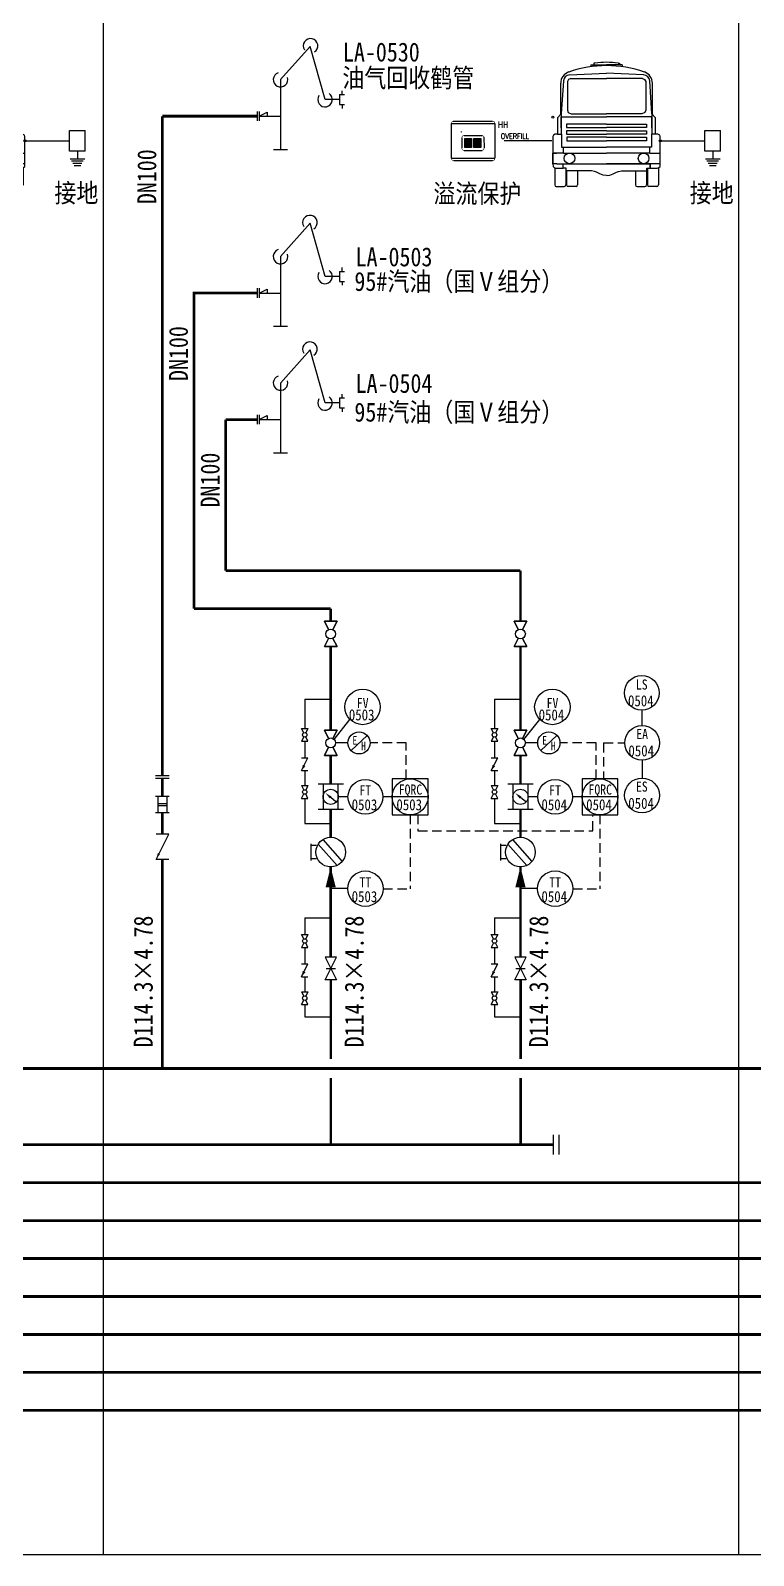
# Model space of a CAD drawing. Header units: millimetres. Extents: x 36820 to 41163, y -3485 to -2358.
# Drawn here: x 39810.1 to 39924.4, y -2783.3 to -2542.2 of the extents above; entities that cross this region are included whole.
import ezdxf
from ezdxf.enums import TextEntityAlignment as Align

# ---------------------------------------------------------------- set-up
doc = ezdxf.new("R2010")
doc.units = ezdxf.units.MM
doc.header["$LTSCALE"] = 6
doc.linetypes.add('DASHDOT', pattern=[1, 0.5, -0.25, 0, -0.25])
doc.linetypes.add('HIDDEN', pattern=[0.375, 0.25, -0.125])
for name, color, linetype in [('bc', 7, 'Continuous'), ('BZC', 7, 'Continuous'), ('DEVICE', 4, 'Continuous'), ('MAINLINE', 3, 'Continuous'), ('SBC', 6, 'Continuous'), ('T-SYMBOLS_EX', 1, 'Continuous'), ('T-TEXT', 3, 'Continuous'), ('VCL_MaR_MO', 9, 'Continuous')]:
    doc.layers.add(name, color=color, linetype=linetype)
doc.styles.add('HZTXT', font='', dxfattribs={"width": 0.8})
doc.styles.add('NORMAL', font='simplex')
doc.styles.add('ROMANS', font='romans.shx', dxfattribs={"width": 0.8, "height": 2.5})
doc.styles.get("Standard").update_dxf_attribs({"font": ''})
doc.styles.get('HZTXT').set_extended_font_data('NSimSun')
doc.styles.get('Standard').set_extended_font_data('NSimSun')
pattern_1 = [(0, (708.82753, -477.49683), (0.238125, 0.1374815), [0.15875, -0.3175]), (120, (708.82753, -477.49683), (-0.238124972, 0.13748155), [0.15875, -0.3175]), (60, (708.82753, -477.49683), (2.8e-08, 0.27496305), [-0.3175, 0.15875])]

# ---------------------------------------------------------------- blocks, each defined once
blk = doc.blocks.new('AC_2')
at = {"layer": 'T-SYMBOLS_EX'}
for p, q in [((10.95, 38.96), (10.57, 38.96)), ((10.57, 38.96), (10.57, 38.45)), ((18.34, 38.96), (18.72, 38.96)), ((18.72, 38.96), (18.72, 38.45)), ((2.64, 33.85), (2.26, 33.17)), ((3.31, 34.13), (2.64, 33.85)), ((2.92, 35.26), (14.64, 35.79)), ((3.31, 34.13), (14.64, 34.13)), ((9.68, 38.45), (14.64, 38.45)), ((9.68, 38.45), (9.68, 37.86)), ((19.61, 38.45), (14.64, 38.45)), ((26.37, 35.26), (14.64, 35.79)), ((25.98, 34.13), (14.64, 34.13)), ((19.61, 38.45), (19.61, 37.86)), ((25.98, 34.13), (26.65, 33.85)), ((26.65, 33.85), (27.03, 33.17)), ((0.15, 22.75), (0.15, 32.62)), ((1.01, 33.39), (0.33, 22.95)), ((2.26, 33.17), (2.26, 24.11)), ((27.03, 33.17), (27.03, 24.11)), ((28.95, 22.95), (28.28, 33.39)), ((29.14, 22.75), (29.14, 32.62)), ((0.33, 22.95), (-0.82, 21.71)), ((-0.82, 21.71), (-0.82, 16.52)), ((0.33, 22.95), (0.33, 16.52)), ((0.33, 21.99), (14.64, 21.99)), ((0.33, 18.5), (0.33, 21.99)), ((14.64, 19.69), (1.97, 19.69)), ((1.97, 19.69), (1.97, 18.63)), ((2.26, 24.11), (2.54, 23.43)), ((2.54, 23.43), (3.5, 22.95)), ((3.5, 22.95), (14.64, 22.95)), ((25.79, 22.95), (14.64, 22.95)), ((28.95, 21.99), (14.64, 21.99)), ((14.64, 19.69), (27.32, 19.69)), ((26.75, 23.43), (25.79, 22.95)), ((27.03, 24.11), (26.75, 23.43)), ((27.32, 19.69), (27.32, 18.63)), ((30.11, 21.71), (28.95, 22.95)), ((28.95, 22.95), (28.95, 16.52)), ((28.95, 18.5), (28.95, 21.99)), ((30.11, 16.52), (30.11, 21.71)), ((-2.16, 16.23), (-2.36, 15.75)), ((-2.36, 15.75), (-2.36, 7.11)), ((-1.59, 16.52), (-2.16, 16.23)), ((-0.82, 16.52), (-1.59, 16.52)), ((-0.82, 16.52), (0.43, 16.52)), ((0.43, 16.52), (0.43, 12.39)), ((1.97, 18.63), (14.64, 18.63)), ((14.64, 17.58), (1.97, 17.58)), ((1.97, 17.58), (1.97, 16.52)), ((1.97, 16.52), (14.64, 16.52)), ((14.64, 15.56), (2.06, 15.56)), ((2.06, 15.56), (2.06, 14.41)), ((27.32, 18.63), (14.64, 18.63)), ((14.64, 17.58), (27.32, 17.58)), ((27.32, 16.52), (14.64, 16.52)), ((14.64, 15.56), (27.23, 15.56)), ((27.23, 15.56), (27.23, 14.41)), ((27.32, 17.58), (27.32, 16.52)), ((30.11, 16.52), (28.86, 16.52)), ((28.86, 16.52), (28.86, 12.39)), ((30.88, 16.52), (30.11, 16.52)), ((31.45, 16.23), (30.88, 16.52)), ((31.64, 15.75), (31.45, 16.23)), ((31.64, 7.11), (31.64, 15.75)), ((1.01, 10.57), (-2.36, 10.57)), ((-2.36, 7.2), (-2.36, 10.57)), ((-2.36, 10.57), (-1.22, 10.57)), ((0.43, 12.39), (14.64, 12.39)), ((1.01, 10.57), (1.01, 12.39)), ((1.01, 10.57), (14.64, 10.57)), ((2.06, 14.41), (14.64, 14.41)), ((27.23, 14.41), (14.64, 14.41)), ((28.86, 12.39), (14.64, 12.39)), ((28.28, 10.57), (14.64, 10.57)), ((28.28, 10.57), (28.28, 12.39)), ((28.28, 10.57), (31.64, 10.57)), ((-1.11, 7.2), (-2.36, 7.2)), ((-2.36, 7.11), (-2.26, 6.34)), ((-2.26, 6.34), (-1.87, 5.96)), ((-1.87, 5.96), (-1.39, 5.76)), ((-1.75, 5.9), (-1.75, 0.5)), ((-1.39, 5.76), (0.91, 5.76)), ((-1.11, 7.2), (0.91, 7.2)), ((0.91, 5.76), (0.91, 7.2)), ((0.91, 7.2), (28.38, 7.2)), ((0.91, 5.76), (0.91, 7.2)), ((0.91, 7.2), (14.64, 7.2)), ((1.87, 5.76), (0.91, 5.76)), ((1.75, 5.76), (1.75, 0.5)), ((1.87, 4.99), (1.87, 5.76)), ((9.89, 4.99), (1.87, 4.99)), ((2, 4.99), (2, 0.5)), ((5.49, 4.99), (5.49, 0.5)), ((10.85, 4.75), (9.89, 4.99)), ((28.38, 7.2), (14.64, 7.2)), ((18.44, 4.75), (19.4, 4.99)), ((19.4, 4.99), (27.42, 4.99)), ((23.8, 4.99), (23.8, 0.5)), ((27.29, 4.99), (27.29, 0.5)), ((27.42, 4.99), (27.42, 5.76)), ((27.42, 5.76), (28.38, 5.76)), ((27.54, 5.76), (27.54, 0.5)), ((28.38, 7.2), (28.38, 5.76)), ((28.38, 5.76), (28.38, 7.2)), ((31.64, 7.2), (28.38, 7.2)), ((28.38, 5.76), (30.68, 5.76)), ((30.68, 5.76), (31.16, 5.96)), ((31.04, 5.9), (31.04, 0.5)), ((31.16, 5.96), (31.55, 6.34)), ((31.55, 6.34), (31.64, 7.11)), ((-1.24, 0), (1.24, 0)), ((4.99, 0), (2.5, 0)), ((11.48, 4.51), (10.85, 4.75)), ((12.53, 3.94), (11.48, 4.51)), ((13.59, 3.6), (12.53, 3.94)), ((14.64, 3.51), (13.59, 3.6)), ((14.64, 3.51), (15.7, 3.6)), ((15.7, 3.6), (16.76, 3.94)), ((16.76, 3.94), (17.81, 4.51)), ((17.81, 4.51), (18.44, 4.75)), ((24.3, 0), (26.79, 0)), ((30.53, 0), (28.05, 0))]:
    blk.add_line(p, q, dxfattribs=at)
for centre in [(2.92, 8.88), (26.37, 8.88)]:
    blk.add_circle(centre, 1.68, dxfattribs=at)
for centre, radius, start, end in [((15.92, 2.73), 36.56, 91.9924, 97.8), ((13.37, 2.73), 36.56, 82.2, 88.0076), ((3.93, 32.62), 3.78, 109.0821, 180), ((3.01, 33.26), 2, 92.5957, 176.2875), ((14.64, 1.64), 36.56, 90, 109.0821), ((14.64, 1.64), 36.56, 70.9179, 90), ((26.28, 33.26), 2, 3.7125, 87.4043), ((25.36, 32.62), 3.78, 0, 70.9179), ((-1.24, 0.5), 0.504, 180, 270), ((1.24, 0.5), 0.504, 270, 0), ((2.5, 0.5), 0.504, 180, 270), ((4.99, 0.5), 0.504, 270, 0), ((24.3, 0.5), 0.504, 180, 270), ((26.79, 0.5), 0.504, 270, 0), ((28.05, 0.5), 0.504, 180, 270), ((30.53, 0.5), 0.504, 270, 0)]:
    blk.add_arc(centre, radius, start, end, dxfattribs=at)
blk = doc.blocks.new('A$C410379D9')
at = {"layer": 'VCL_MaR_MO'}
h = blk.add_hatch(dxfattribs=at)
h.set_pattern_fill('HONEY', color=256, scale=0.05, style=0)
h.set_pattern_definition(pattern_1)
h.paths.add_polyline_path([(4.33, 7.11), (4.33, 4.29), (6.46, 4.29), (6.46, 7.11)])
h = blk.add_hatch(dxfattribs=at)
h.set_pattern_fill('HONEY', color=256, scale=0.05, style=0)
h.set_pattern_definition(pattern_1)
h.paths.add_polyline_path([(7.22, 4.29), (9.35, 4.29), (9.35, 7.11), (7.22, 7.11)])
for p, q in [((0.1, 0.88), (0.1, 11.83)), ((0.1, 11.83), (13.83, 11.83)), ((0.7, 12.62), (13.04, 12.62)), ((13.83, 11.83), (13.83, 0.88)), ((3.38, 7.29), (3.38, 4.13)), ((4.16, 8.07), (9.82, 8.06)), ((10.39, 7.55), (10.43, 4.13)), ((0.1, 0.88), (13.83, 0.88)), ((13.04, 0.1), (0.88, 0.1)), ((4.16, 3.34), (9.82, 3.36))]:
    blk.add_line(p, q, dxfattribs=at)
at = {"layer": 'VCL_MaR_MO', "const_width": 0.196}
for points in [[(0.88, 12.62), (0.84, 12.62), (0.81, 12.61), (0.77, 12.61), (0.73, 12.6), (0.69, 12.59), (0.65, 12.58), (0.62, 12.57), (0.58, 12.56), (0.55, 12.54), (0.51, 12.53), (0.48, 12.51), (0.45, 12.49), (0.41, 12.46), (0.38, 12.44), (0.36, 12.41), (0.33, 12.39), (0.3, 12.36), (0.28, 12.33), (0.25, 12.3), (0.23, 12.27), (0.21, 12.24), (0.19, 12.2), (0.17, 12.17), (0.16, 12.13), (0.14, 12.1), (0.13, 12.06), (0.12, 12.02), (0.11, 11.99), (0.11, 11.95), (0.1, 11.91), (0.1, 11.87), (0.1, 11.83)], [(13.83, 11.83), (13.83, 11.87), (13.82, 11.91), (13.82, 11.95), (13.81, 11.99), (13.8, 12.02), (13.79, 12.06), (13.78, 12.1), (13.77, 12.13), (13.75, 12.17), (13.73, 12.2), (13.72, 12.24), (13.69, 12.27), (13.67, 12.3), (13.65, 12.33), (13.62, 12.36), (13.6, 12.39), (13.57, 12.41), (13.54, 12.44), (13.51, 12.46), (13.48, 12.49), (13.45, 12.51), (13.41, 12.53), (13.38, 12.54), (13.34, 12.56), (13.31, 12.57), (13.27, 12.58), (13.23, 12.59), (13.2, 12.6), (13.16, 12.61), (13.12, 12.61), (13.08, 12.62), (13.04, 12.62)], [(4.16, 8.07), (4.12, 8.07), (4.08, 8.07), (4.05, 8.07), (4.01, 8.06), (3.97, 8.05), (3.93, 8.04), (3.9, 8.03), (3.86, 8.01), (3.83, 8), (3.79, 7.98), (3.76, 7.96), (3.73, 7.94), (3.69, 7.92), (3.66, 7.9), (3.64, 7.87), (3.61, 7.84), (3.58, 7.82), (3.56, 7.79), (3.53, 7.76), (3.51, 7.73), (3.49, 7.69), (3.47, 7.66), (3.45, 7.62), (3.44, 7.59), (3.42, 7.55), (3.41, 7.52), (3.4, 7.48), (3.39, 7.44), (3.39, 7.4), (3.38, 7.37), (3.38, 7.33), (3.38, 7.29)], [(10.43, 7.29), (10.43, 7.33), (10.43, 7.37), (10.42, 7.41), (10.42, 7.44), (10.41, 7.48), (10.4, 7.52), (10.39, 7.55), (10.37, 7.59), (10.36, 7.63), (10.34, 7.66), (10.32, 7.69), (10.3, 7.73), (10.28, 7.76), (10.25, 7.79), (10.23, 7.82), (10.2, 7.84), (10.17, 7.87), (10.15, 7.9), (10.12, 7.92), (10.08, 7.94), (10.05, 7.96), (10.02, 7.98), (9.98, 8), (9.95, 8.01), (9.91, 8.03), (9.88, 8.04), (9.84, 8.05), (9.8, 8.06), (9.76, 8.07), (9.72, 8.07), (9.69, 8.07), (9.65, 8.07)], [(0.1, 0.88), (0.1, 0.84), (0.1, 0.81), (0.11, 0.77), (0.11, 0.73), (0.12, 0.69), (0.13, 0.65), (0.14, 0.62), (0.16, 0.58), (0.17, 0.55), (0.19, 0.51), (0.21, 0.48), (0.23, 0.45), (0.25, 0.41), (0.28, 0.38), (0.3, 0.36), (0.33, 0.33), (0.36, 0.3), (0.38, 0.28), (0.41, 0.25), (0.45, 0.23), (0.48, 0.21), (0.51, 0.19), (0.55, 0.17), (0.58, 0.16), (0.62, 0.14), (0.65, 0.13), (0.69, 0.12), (0.73, 0.11), (0.77, 0.11), (0.81, 0.1), (0.84, 0.1), (0.88, 0.1)], [(4.16, 3.34), (4.12, 3.34), (4.08, 3.35), (4.05, 3.35), (4.01, 3.36), (3.97, 3.37), (3.93, 3.38), (3.9, 3.39), (3.86, 3.4), (3.83, 3.42), (3.79, 3.44), (3.76, 3.45), (3.73, 3.48), (3.69, 3.5), (3.66, 3.52), (3.64, 3.55), (3.61, 3.57), (3.58, 3.6), (3.56, 3.63), (3.53, 3.66), (3.51, 3.69), (3.49, 3.72), (3.47, 3.76), (3.45, 3.79), (3.44, 3.83), (3.42, 3.86), (3.41, 3.9), (3.4, 3.94), (3.39, 3.97), (3.39, 4.01), (3.38, 4.05), (3.38, 4.09), (3.38, 4.13)], [(10.43, 4.13), (10.43, 4.09), (10.43, 4.05), (10.42, 4.01), (10.42, 3.97), (10.41, 3.94), (10.4, 3.9), (10.39, 3.86), (10.37, 3.83), (10.36, 3.79), (10.34, 3.76), (10.32, 3.72), (10.3, 3.69), (10.28, 3.66), (10.25, 3.63), (10.23, 3.6), (10.2, 3.57), (10.17, 3.55), (10.15, 3.52), (10.12, 3.5), (10.08, 3.47), (10.05, 3.45), (10.02, 3.43), (9.98, 3.42), (9.95, 3.4), (9.91, 3.39), (9.88, 3.38), (9.84, 3.37), (9.8, 3.36), (9.76, 3.35), (9.72, 3.35), (9.69, 3.34), (9.65, 3.34)], [(13.04, 0.1), (13.08, 0.1), (13.12, 0.1), (13.16, 0.11), (13.2, 0.11), (13.23, 0.12), (13.27, 0.13), (13.31, 0.14), (13.34, 0.16), (13.38, 0.17), (13.41, 0.19), (13.45, 0.21), (13.48, 0.23), (13.51, 0.25), (13.54, 0.28), (13.57, 0.3), (13.6, 0.33), (13.62, 0.36), (13.65, 0.38), (13.67, 0.41), (13.69, 0.45), (13.72, 0.48), (13.73, 0.51), (13.75, 0.55), (13.77, 0.58), (13.78, 0.62), (13.79, 0.65), (13.8, 0.69), (13.81, 0.73), (13.82, 0.77), (13.82, 0.81), (13.83, 0.84), (13.83, 0.88)]]:
    blk.add_lwpolyline(points, dxfattribs=at)
at = {"layer": 'VCL_MaR_MO'}
for points in [[(4.33, 7.11), (6.46, 7.11), (6.46, 4.29), (4.33, 4.29)], [(7.22, 7.11), (9.35, 7.11), (9.35, 4.29), (7.22, 4.29)]]:
    blk.add_lwpolyline(points, close=True, dxfattribs=at)
at = {"layer": 'VCL_MaR_MO', "style": 'NORMAL', "width": 0.8}
blk.add_text('.', height=1.68, dxfattribs=at).set_placement((2.89, 9.14))
blk = doc.blocks.new('ffff')
at = {"layer": 'VCL_MaR_MO'}
for p, q in [((6676.55, -1641.97), (6676.55, -1638.71)), ((6676.55, -1638.71), (6679, -1638.71)), ((6679, -1641.97), (6679, -1638.71)), ((6679, -1641.97), (6676.55, -1641.97)), ((6676.61, -1643.15), (6678.94, -1643.15)), ((6676.84, -1643.51), (6678.71, -1643.51)), ((6677.07, -1643.87), (6678.48, -1643.87)), ((6677.24, -1644.23), (6678.31, -1644.23)), ((6677.77, -1641.97), (6677.77, -1643.15))]:
    blk.add_line(p, q, dxfattribs=at)
at = {"layer": 'VCL_MaR_MO', "linetype": 'HIDDEN', "ltscale": 5}
for p, q in [((6652.33, -1640.34), (6643.33, -1640.34)), ((6669.65, -1640.34), (6676.55, -1640.34))]:
    blk.add_line(p, q, dxfattribs=at)
at = {"layer": 'VCL_MaR_MO'}
blk.add_circle((6669.49, -1640.34), 0.16, dxfattribs=at)
at = {"layer": 'T-SYMBOLS_EX', "xscale": 0.5, "yscale": 0.5, "zscale": 0.5}
blk.add_blockref('AC_2', (6653.67, -1647.54), dxfattribs=at)
at = {"layer": 'T-TEXT', "xscale": 0.5, "yscale": 0.5, "zscale": 0.5}
blk.add_blockref('A$C410379D9', (6636.42, -1643.52), dxfattribs=at)
at = {"layer": 'BZC', "color": 3, "style": 'HZTXT', "width": 0.85}
for s, p in [('接地', (6677.61, -1650.06)), ('溢流保护', (6640.58, -1650.17))]:
    blk.add_text(s, height=3, dxfattribs=at).set_placement(p, align=Align.CENTER)
at = {"layer": 'VCL_MaR_MO'}
for s, height, style, width, p in [('HH', 1, 'ROMANS', 0.85, (6643.84, -1638.28)), ('OVERFILL', 0.84, 'NORMAL', 0.8, (6644.28, -1640.01))]:
    blk.add_text(s, height=height, dxfattribs=dict(at, style=style, width=width)).set_placement(p)

msp = doc.modelspace()

# ---------------------------------------------------------------- linework, layer by layer
at = {"color": 11}
for p, q in [((39849.609, -2577.971), (39854.279, -2572.706)), ((39856.65, -2581.122), (39854.279, -2572.706)), ((39849.609, -2577.971), (39849.609, -2589.002)), ((39859.349, -2580.322), (39859.349, -2579.722)), ((39858.949, -2581.122), (39856.65, -2581.122)), ((39858.949, -2580.322), (39858.949, -2581.922)), ((39858.949, -2580.322), (39859.749, -2580.322)), ((39858.949, -2581.922), (39859.749, -2581.922)), ((39859.349, -2581.922), (39859.349, -2582.522)), ((39845.934, -2583.002), (39845.934, -2584.502)), ((39846.234, -2583.002), (39846.234, -2584.502)), ((39846.234, -2583.752), (39847.484, -2583.127)), ((39846.234, -2583.752), (39849.609, -2583.752)), ((39847.484, -2583.127), (39847.484, -2583.752)), ((39848.484, -2589.002), (39850.734, -2589.002)), ((39849.609, -2597.971), (39854.279, -2592.706)), ((39856.65, -2601.122), (39854.279, -2592.706)), ((39849.609, -2597.971), (39849.609, -2609.002)), ((39858.949, -2601.122), (39856.65, -2601.122)), ((39858.949, -2600.322), (39858.949, -2601.922)), ((39858.949, -2600.322), (39859.749, -2600.322)), ((39859.349, -2600.322), (39859.349, -2599.722)), ((39845.934, -2603.002), (39845.934, -2604.502)), ((39846.234, -2603.002), (39846.234, -2604.502)), ((39846.234, -2603.752), (39847.484, -2603.127)), ((39846.234, -2603.752), (39849.609, -2603.752)), ((39847.484, -2603.127), (39847.484, -2603.752)), ((39858.949, -2601.922), (39859.749, -2601.922)), ((39859.349, -2601.922), (39859.349, -2602.522)), ((39848.484, -2609.002), (39850.734, -2609.002))]:
    msp.add_line(p, q, dxfattribs=at)
at = {"color": 7, "lineweight": -3}
for p, q in [((39856.54, -2635.647), (39858.54, -2635.647)), ((39858.54, -2635.647), (39856.54, -2635.647)), ((39856.54, -2635.647), (39858.54, -2635.647)), ((39857.192, -2636.951), (39856.54, -2635.647)), ((39856.54, -2635.647), (39857.192, -2636.951)), ((39857.192, -2636.951), (39856.54, -2635.647)), ((39858.54, -2635.647), (39857.888, -2636.951)), ((39857.888, -2636.951), (39858.54, -2635.647)), ((39858.54, -2635.647), (39857.888, -2636.951)), ((39886.54, -2635.647), (39888.54, -2635.647)), ((39888.54, -2635.647), (39886.54, -2635.647)), ((39886.54, -2635.647), (39888.54, -2635.647)), ((39887.192, -2636.951), (39886.54, -2635.647)), ((39886.54, -2635.647), (39887.192, -2636.951)), ((39887.192, -2636.951), (39886.54, -2635.647)), ((39888.54, -2635.647), (39887.888, -2636.951)), ((39887.888, -2636.951), (39888.54, -2635.647)), ((39888.54, -2635.647), (39887.888, -2636.951)), ((39857.192, -2638.344), (39856.54, -2639.647)), ((39857.192, -2638.344), (39856.54, -2639.647)), ((39856.54, -2639.647), (39857.192, -2638.344)), ((39856.54, -2639.647), (39858.54, -2639.647)), ((39858.54, -2639.647), (39856.54, -2639.647)), ((39856.54, -2639.647), (39858.54, -2639.647)), ((39858.54, -2639.647), (39857.888, -2638.344)), ((39858.54, -2639.647), (39857.888, -2638.344)), ((39857.888, -2638.344), (39858.54, -2639.647)), ((39887.192, -2638.344), (39886.54, -2639.647)), ((39887.192, -2638.344), (39886.54, -2639.647)), ((39886.54, -2639.647), (39887.192, -2638.344)), ((39886.54, -2639.647), (39888.54, -2639.647)), ((39888.54, -2639.647), (39886.54, -2639.647)), ((39886.54, -2639.647), (39888.54, -2639.647)), ((39888.54, -2639.647), (39887.888, -2638.344)), ((39888.54, -2639.647), (39887.888, -2638.344)), ((39887.888, -2638.344), (39888.54, -2639.647)), ((39906.778, -2652.122), (39906.778, -2649.71)), ((39856.54, -2652.872), (39858.54, -2652.872)), ((39858.54, -2652.872), (39856.54, -2652.872)), ((39856.54, -2652.872), (39858.54, -2652.872)), ((39857.192, -2654.175), (39856.54, -2652.872)), ((39856.54, -2652.872), (39857.192, -2654.175)), ((39857.192, -2654.175), (39856.54, -2652.872)), ((39858.54, -2652.872), (39857.888, -2654.175)), ((39857.888, -2654.175), (39858.54, -2652.872)), ((39858.54, -2652.872), (39857.888, -2654.175)), ((39860.768, -2656.053), (39863.29, -2653.69)), ((39886.54, -2652.872), (39888.54, -2652.872)), ((39888.54, -2652.872), (39886.54, -2652.872)), ((39886.54, -2652.872), (39888.54, -2652.872)), ((39887.192, -2654.175), (39886.54, -2652.872)), ((39886.54, -2652.872), (39887.192, -2654.175)), ((39887.192, -2654.175), (39886.54, -2652.872)), ((39888.54, -2652.872), (39887.888, -2654.175)), ((39887.888, -2654.175), (39888.54, -2652.872)), ((39888.54, -2652.872), (39887.888, -2654.175)), ((39890.768, -2656.053), (39893.29, -2653.69)), ((39857.192, -2655.568), (39856.54, -2656.872)), ((39857.192, -2655.568), (39856.54, -2656.872)), ((39856.54, -2656.872), (39857.192, -2655.568)), ((39856.54, -2656.872), (39858.54, -2656.872)), ((39858.54, -2656.872), (39856.54, -2656.872)), ((39856.54, -2656.872), (39858.54, -2656.872)), ((39858.54, -2656.872), (39857.888, -2655.568)), ((39858.54, -2656.872), (39857.888, -2655.568)), ((39857.888, -2655.568), (39858.54, -2656.872)), ((39860.277, -2654.872), (39858.318, -2654.872)), ((39887.192, -2655.568), (39886.54, -2656.872)), ((39887.192, -2655.568), (39886.54, -2656.872)), ((39886.54, -2656.872), (39887.192, -2655.568)), ((39886.54, -2656.872), (39888.54, -2656.872)), ((39888.54, -2656.872), (39886.54, -2656.872)), ((39886.54, -2656.872), (39888.54, -2656.872)), ((39888.54, -2656.872), (39887.888, -2655.568)), ((39888.54, -2656.872), (39887.888, -2655.568)), ((39887.888, -2655.568), (39888.54, -2656.872)), ((39890.277, -2654.872), (39888.318, -2654.872)), ((39906.757, -2657.621), (39906.757, -2660.44)), ((39860.278, -2663.398), (39858.733, -2663.398)), ((39890.278, -2663.398), (39888.733, -2663.398))]:
    msp.add_line(p, q, dxfattribs=at)
at = {"lineweight": -3}
for p, q in [((39858.085, -2654.316), (39860.582, -2651.144)), ((39888.085, -2654.316), (39890.582, -2651.144)), ((39867.269, -2663.398), (39865.777, -2663.398)), ((39897.269, -2663.398), (39895.777, -2663.398))]:
    msp.add_line(p, q, dxfattribs=at)
at = {"linetype": 'HIDDEN'}
for p, q in [((39869.494, -2654.872), (39863.781, -2654.872)), ((39869.494, -2660.567), (39869.494, -2654.872)), ((39899.494, -2654.872), (39893.781, -2654.872)), ((39899.494, -2660.567), (39899.494, -2654.872)), ((39900.674, -2654.872), (39900.674, -2660.567)), ((39900.674, -2654.872), (39904.028, -2654.872)), ((39870.1, -2666.23), (39870.1, -2677.915)), ((39871.325, -2666.23), (39871.325, -2668.761)), ((39898.968, -2668.761), (39898.968, -2666.23)), ((39900.1, -2666.23), (39900.1, -2677.915)), ((39871.325, -2668.761), (39898.968, -2668.761)), ((39865.827, -2677.915), (39870.1, -2677.915)), ((39895.827, -2677.915), (39900.1, -2677.915))]:
    msp.add_line(p, q, dxfattribs=at)
at = {"color": 7}
for p, q in [((39832.016, -2660.078), (39829.856, -2660.078)), ((39832.016, -2660.478), (39829.856, -2660.478)), ((39832.016, -2663.352), (39829.856, -2663.352)), ((39830.216, -2663.352), (39830.216, -2665.872)), ((39831.656, -2663.352), (39831.656, -2665.872)), ((39829.856, -2665.872), (39832.016, -2665.872))]:
    msp.add_line(p, q, dxfattribs=at)
for p, q in [((39830.216, -2664.452), (39831.656, -2664.452)), ((39830.216, -2664.772), (39831.656, -2664.772)), ((39854.39, -2670.815), (39854.39, -2673.455)), ((39855.295, -2671.068), (39854.39, -2671.068)), ((39855.567, -2670.873), (39858.565, -2674.242)), ((39856.289, -2670.154), (39859.362, -2673.608)), ((39884.39, -2670.815), (39884.39, -2673.455)), ((39885.295, -2671.068), (39884.39, -2671.068)), ((39885.567, -2670.873), (39888.565, -2674.242)), ((39886.289, -2670.154), (39889.362, -2673.608)), ((39855.295, -2673.202), (39854.39, -2673.202)), ((39885.295, -2673.202), (39884.39, -2673.202))]:
    msp.add_line(p, q)
at = {"color": 5}
for p, q in [((39829.936, -2673.29), (39831.936, -2669.29)), ((39831.936, -2669.29), (39829.936, -2669.29)), ((39831.936, -2673.29), (39829.936, -2673.29))]:
    msp.add_line(p, q, dxfattribs=at)
at = {"color": 7, "linetype": 'Continuous', "lineweight": -3}
for p, q in [((39860.227, -2677.914), (39857.533, -2677.913)), ((39890.227, -2677.914), (39887.533, -2677.913))]:
    msp.add_line(p, q, dxfattribs=at)
at = {"linetype": 'DASHDOT', "ltscale": 3, "const_width": 0.24}
for points in [[(39701.433, -2534.844), (39821.595, -2534.844), (39821.595, -2783.22), (39701.433, -2783.22)], [(39821.595, -2534.844), (39922.025, -2534.844), (39922.025, -2783.22), (39821.595, -2783.22)], [(39922.025, -2534.844), (40022.456, -2534.844), (40022.456, -2783.22), (39922.025, -2783.22)]]:
    msp.add_lwpolyline(points, close=True, dxfattribs=at)
at = {"color": 11, "const_width": 0.4}
for points in [[(39835.934, -2633.64), (39835.934, -2583.752), (39845.934, -2583.752)], [(39840.934, -2627.64), (39840.934, -2603.752)], [(39840.934, -2603.752), (39845.934, -2603.752)], [(39840.934, -2627.64), (39887.54, -2627.64)], [(39887.54, -2635.647), (39887.54, -2627.64)], [(39835.934, -2633.64), (39857.54, -2633.64)], [(39857.54, -2635.647), (39857.54, -2633.64)], [(39857.54, -2652.872), (39857.54, -2639.647)], [(39887.54, -2652.872), (39887.54, -2639.647)], [(39857.541, -2661.398), (39857.54, -2656.872)], [(39887.541, -2661.398), (39887.54, -2656.872)], [(39857.541, -2669.792), (39857.541, -2665.398)], [(39887.541, -2669.792), (39887.541, -2665.398)], [(39857.541, -2688.72), (39857.541, -2674.478)], [(39887.541, -2688.72), (39887.541, -2674.478)], [(39857.567, -2692.326), (39857.567, -2704.841)], [(39887.566, -2692.326), (39887.566, -2704.841)], [(39857.567, -2707.841), (39857.567, -2718.39)], [(39887.566, -2707.841), (39887.566, -2718.39)]]:
    msp.add_lwpolyline(points, dxfattribs=at)
at = {"color": 7, "lineweight": -3}
for points in [[(39867.269, -2666.23), (39872.932, -2666.23), (39872.932, -2660.567), (39867.269, -2660.567)], [(39897.269, -2666.23), (39902.932, -2666.23), (39902.932, -2660.567), (39897.269, -2660.567)]]:
    msp.add_lwpolyline(points, close=True, dxfattribs=at)
for points in [[(39856.715, -2662.792, 0, 0.4, 0), (39857.541, -2663.5, 0.4, 0.4, 0)], [(39886.715, -2662.792, 0, 0.4, 0), (39887.541, -2663.5, 0.4, 0.4, 0)]]:
    msp.add_lwpolyline(points, format="xyseb")
at = {"color": 5}
msp.add_lwpolyline([(39829.936, -2673.29, 0, 0.384, 0), (39830.408, -2672.346, 0.384, 0.384, 0)], format="xyseb", dxfattribs=at)
at = {"color": 11}
for points in [[(39857.541, -2674.478, 0, 1.6, 0), (39857.541, -2677.678, 0.8, 0.8, 0)], [(39887.541, -2674.478, 0, 1.6, 0), (39887.541, -2677.678, 0.8, 0.8, 0)]]:
    msp.add_lwpolyline(points, format="xyseb", dxfattribs=at)
at = {"lineweight": -3}
for centre, radius in [((39857.54, -2637.647), 0.779), ((39887.54, -2637.647), 0.779), ((39906.71, -2646.962), 2.749), ((39862.585, -2649.187), 2.8), ((39892.585, -2649.187), 2.8), ((39857.54, -2654.872), 0.779), ((39887.54, -2654.872), 0.779), ((39906.778, -2654.872), 2.749), ((39863.027, -2663.398), 2.749), ((39893.027, -2663.398), 2.749), ((39906.757, -2663.172), 2.749), ((39863.027, -2677.915), 2.8), ((39893.027, -2677.915), 2.8)]:
    msp.add_circle(centre, radius, dxfattribs=at)
at = {"color": 7, "lineweight": -3}
for centre, radius in [((39862.029, -2654.872), 1.752), ((39892.029, -2654.872), 1.752), ((39870.1, -2663.398), 2.831), ((39900.1, -2663.398), 2.831)]:
    msp.add_circle(centre, radius, dxfattribs=at)
for centre in [(39857.541, -2672.135), (39887.541, -2672.135)]:
    msp.add_circle(centre, 2.343)
at = {"color": 11}
for centre, start, end in [((39854.255, -2572.622), 302.68015, 212.79436), ((39849.609, -2577.971), 108.16502, 18.27923), ((39856.65, -2581.122), 146.72077, 56.83498), ((39854.255, -2592.622), 302.68015, 212.79436), ((39849.609, -2597.971), 108.16502, 18.27923), ((39856.65, -2601.122), 146.72077, 56.83498)]:
    msp.add_arc(centre, 1.152, start, end, dxfattribs=at)
at = {"layer": 'BZC', "color": 192}
for p, q in [((39849.609, -2550.012), (39854.279, -2544.747)), ((39856.65, -2553.162), (39854.279, -2544.747)), ((39849.609, -2550.012), (39849.609, -2561.042)), ((39858.949, -2553.162), (39856.65, -2553.162)), ((39858.949, -2552.362), (39858.949, -2553.962)), ((39858.949, -2552.362), (39859.749, -2552.362)), ((39859.349, -2552.362), (39859.349, -2551.762)), ((39845.934, -2555.042), (39845.934, -2556.542)), ((39846.234, -2555.042), (39846.234, -2556.542)), ((39846.234, -2555.792), (39847.484, -2555.167)), ((39847.484, -2555.167), (39847.484, -2555.792)), ((39858.949, -2553.962), (39859.749, -2553.962)), ((39859.349, -2553.962), (39859.349, -2554.562)), ((39846.234, -2555.792), (39849.609, -2555.792)), ((39848.484, -2561.042), (39850.734, -2561.042))]:
    msp.add_line(p, q, dxfattribs=at)
at = {"layer": 'BZC', "linetype": 'HIDDEN', "lineweight": -3, "ltscale": 0.3}
for p, q in [((39860.277, -2654.872), (39858.318, -2654.872)), ((39890.277, -2654.872), (39888.318, -2654.872))]:
    msp.add_line(p, q, dxfattribs=at)
at = {"layer": 'BZC', "color": 7}
for p, q in [((39859.541, -2661.398), (39855.541, -2661.398)), ((39856.341, -2661.398), (39856.341, -2665.398)), ((39858.741, -2665.398), (39858.741, -2661.398)), ((39889.541, -2661.398), (39885.541, -2661.398)), ((39886.341, -2661.398), (39886.341, -2665.398)), ((39888.741, -2665.398), (39888.741, -2661.398)), ((39858.368, -2664.208), (39857.541, -2663.5)), ((39888.368, -2664.208), (39887.541, -2663.5)), ((39859.541, -2665.398), (39855.541, -2665.398)), ((39889.541, -2665.398), (39885.541, -2665.398))]:
    msp.add_line(p, q, dxfattribs=at)
at = {"layer": 'BZC', "color": 0}
for p, q in [((39856.664, -2688.72), (39858.467, -2692.326)), ((39856.664, -2692.326), (39858.467, -2688.72)), ((39858.467, -2688.72), (39856.664, -2688.72)), ((39856.819, -2690.512), (39858.301, -2690.512)), ((39886.664, -2688.72), (39888.467, -2692.326)), ((39886.664, -2692.326), (39888.467, -2688.72)), ((39888.467, -2688.72), (39886.664, -2688.72)), ((39886.819, -2690.512), (39888.301, -2690.512)), ((39858.467, -2692.326), (39856.664, -2692.326)), ((39888.466, -2692.326), (39886.663, -2692.326))]:
    msp.add_line(p, q, dxfattribs=at)
at = {"layer": 'BZC', "color": 150}
for p, q in [((39892.693, -2716.815), (39892.693, -2719.965)), ((39893.593, -2716.815), (39893.593, -2719.965))]:
    msp.add_line(p, q, dxfattribs=at)
at = {"layer": 'BZC', "color": 192, "const_width": 0.45}
for points in [[(39830.936, -2660.078), (39830.936, -2555.792)], [(39830.936, -2555.792), (39845.934, -2555.792)], [(39830.936, -2663.352), (39830.936, -2660.478)], [(39830.936, -2665.872), (39830.936, -2669.29)], [(39830.936, -2706.341), (39830.936, -2673.29)], [(39690.714, -2706.341), (40639.997, -2706.341)], [(39494.621, -2724.394), (39991.497, -2724.391)]]:
    msp.add_lwpolyline(points, dxfattribs=at)
at = {"layer": 'BZC', "color": 11, "const_width": 0.45}
msp.add_lwpolyline([(39488.626, -2718.394), (39892.693, -2718.39)], dxfattribs=at)
at = {"layer": 'BZC', "color": 1, "const_width": 0.45}
msp.add_lwpolyline([(39500.626, -2730.394), (40090.841, -2730.391)], dxfattribs=at)
at = {"layer": 'BZC', "color": 2, "const_width": 0.45}
msp.add_lwpolyline([(39506.626, -2736.394), (40292.265, -2736.391)], dxfattribs=at)
at = {"layer": 'BZC', "color": 30, "const_width": 0.45}
msp.add_lwpolyline([(39512.626, -2742.395), (40344.179, -2742.39)], dxfattribs=at)
at = {"layer": 'BZC', "color": 6, "const_width": 0.45}
msp.add_lwpolyline([(39518.628, -2748.396), (40443.597, -2748.391)], dxfattribs=at)
at = {"layer": 'BZC', "color": 4, "const_width": 0.45}
msp.add_lwpolyline([(39524.627, -2754.395), (40701.991, -2754.39)], dxfattribs=at)
at = {"layer": 'BZC', "color": 150, "const_width": 0.45}
msp.add_lwpolyline([(39530.627, -2760.395), (40675.404, -2760.39)], dxfattribs=at)
at = {"layer": 'BZC', "color": 7}
for centre in [(39857.541, -2663.398), (39887.541, -2663.398)]:
    msp.add_circle(centre, 1.2, dxfattribs=at)
at = {"layer": 'BZC', "color": 192}
for centre, start, end in [((39854.353, -2544.663), 302.68015, 212.79436), ((39849.609, -2550.012), 108.16502, 18.27923), ((39856.65, -2553.162), 146.72077, 56.83498)]:
    msp.add_arc(centre, 1.152, start, end, dxfattribs=at)
at = {"layer": 'MAINLINE', "color": 7, "lineweight": -3}
for p, q in [((39872.932, -2663.398), (39867.269, -2663.398)), ((39902.932, -2663.398), (39897.269, -2663.398))]:
    msp.add_line(p, q, dxfattribs=at)
at = {"layer": 'SBC', "color": 230, "ltscale": 2}
for p, q in [((39853.438, -2647.938), (39857.54, -2647.938)), ((39853.438, -2647.938), (39853.438, -2652.579)), ((39883.438, -2647.938), (39887.54, -2647.938)), ((39883.438, -2647.938), (39883.438, -2652.579)), ((39853.281, -2653.284), (39852.928, -2652.579)), ((39852.928, -2652.579), (39853.948, -2652.579)), ((39853.281, -2653.912), (39852.928, -2654.618)), ((39853.948, -2652.579), (39853.595, -2653.284)), ((39853.948, -2654.618), (39853.595, -2653.912)), ((39883.281, -2653.284), (39882.928, -2652.579)), ((39882.928, -2652.579), (39883.948, -2652.579)), ((39883.281, -2653.912), (39882.928, -2654.618)), ((39883.948, -2652.579), (39883.595, -2653.284)), ((39883.948, -2654.618), (39883.595, -2653.912)), ((39852.928, -2654.618), (39853.948, -2654.618)), ((39853.438, -2654.618), (39853.438, -2657.216)), ((39882.928, -2654.618), (39883.948, -2654.618)), ((39883.438, -2654.618), (39883.438, -2657.216)), ((39852.928, -2659.255), (39853.948, -2657.216)), ((39852.928, -2657.216), (39853.948, -2657.216)), ((39852.928, -2659.255), (39853.948, -2659.255)), ((39853.438, -2659.255), (39853.438, -2661.612)), ((39882.928, -2659.255), (39883.948, -2657.216)), ((39882.928, -2657.216), (39883.948, -2657.216)), ((39882.928, -2659.255), (39883.948, -2659.255)), ((39883.438, -2659.255), (39883.438, -2661.612)), ((39852.928, -2661.612), (39853.948, -2661.612)), ((39852.928, -2661.612), (39853.281, -2662.318)), ((39853.948, -2661.612), (39853.595, -2662.318)), ((39882.928, -2661.612), (39883.948, -2661.612)), ((39882.928, -2661.612), (39883.281, -2662.318)), ((39883.948, -2661.612), (39883.595, -2662.318)), ((39852.928, -2663.651), (39853.281, -2662.945)), ((39852.928, -2663.651), (39853.948, -2663.651)), ((39853.438, -2663.651), (39853.438, -2667.588)), ((39853.948, -2663.651), (39853.595, -2662.945)), ((39882.928, -2663.651), (39883.281, -2662.945)), ((39882.928, -2663.651), (39883.948, -2663.651)), ((39883.438, -2663.651), (39883.438, -2667.588)), ((39883.948, -2663.651), (39883.595, -2662.945)), ((39853.438, -2667.588), (39857.541, -2667.588)), ((39883.438, -2667.588), (39887.541, -2667.588)), ((39853.44, -2682.525), (39857.541, -2682.525)), ((39853.44, -2682.525), (39853.44, -2685.166)), ((39883.44, -2682.525), (39887.541, -2682.525)), ((39883.44, -2682.525), (39883.44, -2685.166)), ((39853.283, -2685.872), (39852.93, -2685.166)), ((39852.93, -2685.166), (39853.949, -2685.166)), ((39853.949, -2685.166), (39853.596, -2685.872)), ((39883.283, -2685.872), (39882.93, -2685.166)), ((39882.93, -2685.166), (39883.949, -2685.166)), ((39883.949, -2685.166), (39883.596, -2685.872)), ((39853.283, -2686.5), (39852.93, -2687.205)), ((39852.93, -2687.205), (39853.949, -2687.205)), ((39853.44, -2687.205), (39853.44, -2689.803)), ((39853.949, -2687.205), (39853.596, -2686.5)), ((39883.283, -2686.5), (39882.93, -2687.205)), ((39882.93, -2687.205), (39883.949, -2687.205)), ((39883.44, -2687.205), (39883.44, -2689.803)), ((39883.949, -2687.205), (39883.596, -2686.5)), ((39852.93, -2691.842), (39853.949, -2689.803)), ((39852.93, -2689.803), (39853.949, -2689.803)), ((39882.93, -2691.842), (39883.949, -2689.803)), ((39882.93, -2689.803), (39883.949, -2689.803)), ((39852.93, -2691.842), (39853.949, -2691.842)), ((39853.44, -2691.842), (39853.44, -2694.2)), ((39882.929, -2691.842), (39883.948, -2691.842)), ((39883.438, -2691.842), (39883.438, -2694.2)), ((39852.93, -2694.2), (39853.949, -2694.2)), ((39852.93, -2694.2), (39853.283, -2694.905)), ((39853.949, -2694.2), (39853.596, -2694.905)), ((39882.929, -2694.2), (39883.948, -2694.2)), ((39882.929, -2694.2), (39883.281, -2694.905)), ((39883.948, -2694.2), (39883.595, -2694.905)), ((39852.93, -2696.239), (39853.283, -2695.533)), ((39852.93, -2696.239), (39853.283, -2695.533)), ((39852.93, -2696.239), (39853.949, -2696.239)), ((39852.93, -2696.239), (39853.949, -2696.239)), ((39853.44, -2696.239), (39853.44, -2698.175)), ((39853.44, -2696.239), (39853.44, -2698.175)), ((39853.949, -2696.239), (39853.596, -2695.533)), ((39853.949, -2696.239), (39853.596, -2695.533)), ((39882.929, -2696.239), (39883.281, -2695.533)), ((39882.929, -2696.239), (39883.948, -2696.239)), ((39883.438, -2696.239), (39883.438, -2698.175)), ((39883.948, -2696.239), (39883.595, -2695.533)), ((39853.44, -2698.175), (39857.542, -2698.175)), ((39883.438, -2698.175), (39887.541, -2698.175))]:
    msp.add_line(p, q, dxfattribs=at)
for centre in [(39853.438, -2653.598), (39883.438, -2653.598), (39853.438, -2662.632), (39883.438, -2662.632), (39853.44, -2686.186), (39883.44, -2686.186), (39853.44, -2695.219), (39853.44, -2695.219), (39883.438, -2695.219)]:
    msp.add_circle(centre, 0.351, dxfattribs=at)
for points in [[(39853.134, -2658.344), (39852.928, -2659.255), (39853.549, -2658.537)], [(39883.134, -2658.344), (39882.928, -2659.255), (39883.549, -2658.537)], [(39853.136, -2690.932), (39852.93, -2691.842), (39853.55, -2691.125)], [(39883.135, -2690.932), (39882.929, -2691.842), (39883.549, -2691.125)]]:
    msp.add_solid(points, dxfattribs=at)
at = {"layer": 'VCL_MaR_MO'}
msp.add_circle((39892.65, -2555.942), 0.16, dxfattribs=at)

# ---------------------------------------------------------------- block references
at = {"layer": 'bc', "color": 0}
for p in [(33139.727, -919.357), (33240.158, -919.357)]:
    msp.add_blockref('ffff', p, dxfattribs=at)

# ---------------------------------------------------------------- texts
at = {"color": 11, "style": 'HZTXT', "width": 0.85}
for p in [(39861.289, -2583.411), (39861.289, -2604.071)]:
    msp.add_text('95#汽油（国Ⅴ组分）', height=3, dxfattribs=at).set_placement(p)
at = {"lineweight": -3, "style": 'HZTXT', "width": 0.85}
for s, p in [('LS', (39905.789, -2646.437)), ('EA', (39905.852, -2654.249)), ('FT', (39862.083, -2663.163)), ('FQRC', (39868.302, -2663.042)), ('FT', (39892.083, -2663.163)), ('FQRC', (39898.302, -2663.042)), ('ES', (39905.802, -2662.577))]:
    msp.add_text(s, height=1.6, dxfattribs=at).set_placement(p)
at = {"lineweight": -3, "style": 'HZTXT'}
for s, height, width, p in [('FV', 1.6, 0.85, (39862.602, -2648.566)), ('FV', 1.6, 0.85, (39892.602, -2648.566)), ('E', 1.4, 0.8, (39861.345, -2654.466)), ('E', 1.4, 0.8, (39891.345, -2654.466)), ('H', 1.4, 0.8, (39862.73, -2655.367)), ('H', 1.4, 0.8, (39892.73, -2655.367)), ('TT', 1.6, 0.85, (39863.016, -2676.909)), ('TT', 1.6, 0.85, (39893.016, -2676.909))]:
    msp.add_text(s, height=height, dxfattribs=dict(at, width=width)).set_placement(p, align=Align.MIDDLE)
at = {"layer": 'BZC', "color": 7, "style": 'HZTXT', "width": 0.85}
msp.add_text('LA-0530', height=3, dxfattribs=at).set_placement((39859.479, -2547.143))
at = {"layer": 'BZC', "color": 192, "style": 'HZTXT', "width": 0.85}
for s, rotation, p in [('油气回收鹤管', 359.96522, (39859.38, -2551.212)), ('D114.3×4.78', 89.96522, (39829.401, -2702.998)), ('D114.3×4.78', 89.96522, (39862.746, -2702.998)), ('D114.3×4.78', 89.96522, (39891.911, -2702.998))]:
    msp.add_text(s, height=3, rotation=rotation, dxfattribs=at).set_placement(p)
at = {"layer": 'BZC', "color": 7, "style": 'HZTXT', "width": 0.85}
for p in [(39829.967, -2569.696), (39834.965, -2597.655), (39839.965, -2617.655)]:
    msp.add_text('DN100', height=3, rotation=89.96522, dxfattribs=at).set_placement(p)
at = {"layer": 'BZC', "color": 11, "style": 'HZTXT', "width": 0.85}
for s, p in [('LA-0503', (39861.479, -2579.526)), ('LA-0504', (39861.479, -2599.526))]:
    msp.add_text(s, height=3, dxfattribs=at).set_placement(p)
at = {"layer": 'DEVICE', "color": 0, "width": 0.85}
for s, p in [('0503', (39860.411, -2651.303)), ('0504', (39890.411, -2651.303)), ('0504', (39904.537, -2649.078)), ('0504', (39904.604, -2656.988)), ('0503', (39860.854, -2665.514)), ('0503', (39867.927, -2665.514)), ('0504', (39890.854, -2665.514)), ('0504', (39897.927, -2665.514)), ('0504', (39904.584, -2665.288)), ('0503', (39860.854, -2680.031)), ('0504', (39890.854, -2680.031))]:
    msp.add_text(s, height=1.75, rotation=359.78537, dxfattribs=at).set_placement(p)

doc.saveas('drawing.dxf')
